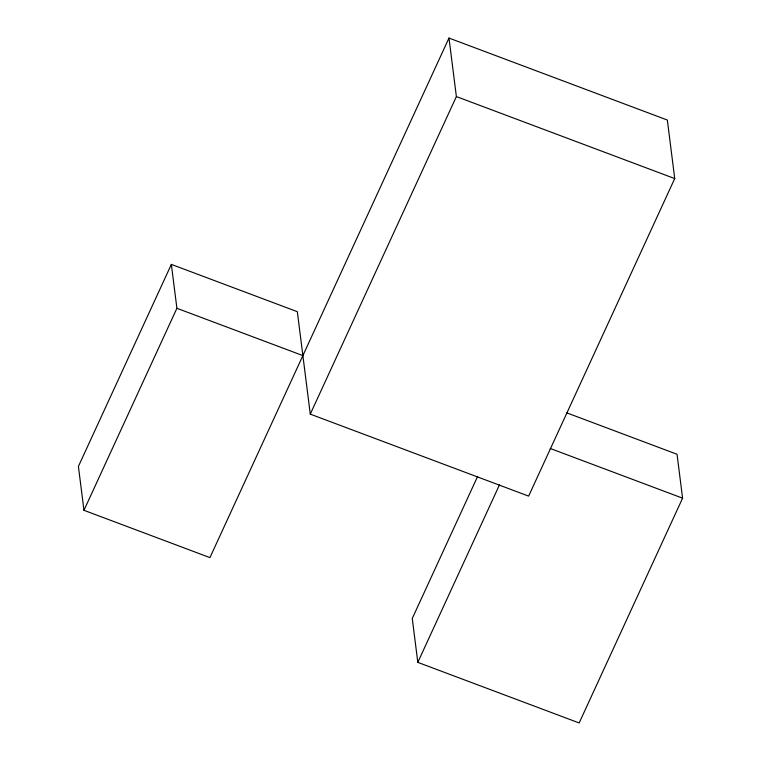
<?xml version="1.0" encoding="UTF-8"?>
<svg xmlns="http://www.w3.org/2000/svg" width="761" height="761" viewBox="0 0 761 761"><rect width="100%" height="100%" fill="white"/><g stroke="black" fill="none" stroke-linecap="round" stroke-linejoin="round"><path stroke-width="1.14" d="M171.358 264.39L78.412 466.407L83.957 510.308L209.931 557.613L448.98 38.05L667.34 120.038L674.731 178.569L528.629 496.115L310.279 414.127L297.332 311.696L171.358 264.39L176.904 308.291L83.957 510.308M310.279 414.127L456.381 96.58L448.98 38.05M477.585 476.5L412.262 618.465L417.808 662.365L579.169 722.95L682.588 498.17L677.043 454.269L566.878 412.9M417.808 662.365L499.454 484.9M456.381 96.58L674.731 178.569M176.904 308.291L302.878 355.596M550.165 448.448L682.588 498.17"/></g></svg>
